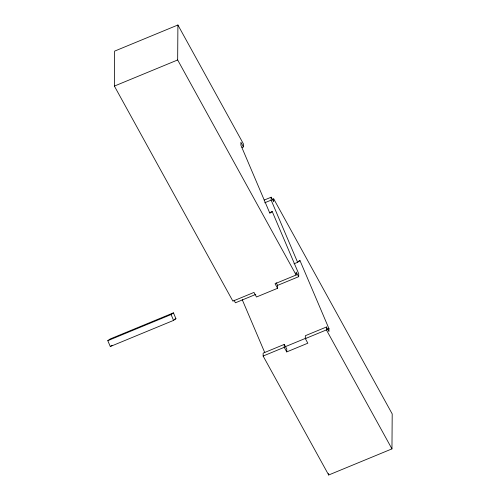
<?xml version="1.0" encoding="UTF-8"?>
<svg xmlns="http://www.w3.org/2000/svg" width="500" height="500" viewBox="0 0 500 500"><rect width="100%" height="100%" fill="white"/><g stroke="black" fill="none" stroke-linecap="round" stroke-linejoin="round"><path stroke-width="0.75" d="M276.163 282.762L277.606 285.381L277.581 288.294L256.494 297L253.969 292.425L232.881 301.131L114.388 86.081L114.631 51.119L177.906 25L243.456 143.963L243.438 146.875L242.031 147.456M277.581 288.294L275.062 283.719L296.156 275.012L177.662 59.962L177.906 25M272.3 199.45L273.706 198.869L392.2 413.919L391.956 448.881L328.681 475L263.131 356.037L263.15 353.125L284.244 344.419L286.769 348.994L286.744 351.906L307.838 343.2L305.319 338.625L305.338 335.712L326.431 327.006L328.95 331.581L328.969 328.669L300 260.619L298.562 261.212M294.031 263.8L297.625 262.319L271.15 200.125L271.169 197.206L264.137 200.113M273.706 198.869L273.688 201.781L271.169 197.206M286.744 351.906L284.225 347.331L284.244 344.419M296.156 275.012L296.175 272.1L298.694 276.675L277.606 285.381M298.694 276.675L298.719 273.762L272.238 211.569L269.363 212.756M391.956 448.881L326.406 329.919L326.431 327.006M328.681 475L328.694 473.444M272.238 211.569L269.862 213.263L240.894 145.219L240.912 142.3L243.438 146.875M107.8 340.669L110.175 338.969L173.45 312.856L175.938 318.706L173.569 320.4L110.294 346.519L107.8 340.669L171.075 314.55L173.45 312.856M110.294 346.519L112.069 345.25M297.625 262.319L300 260.619M114.388 86.081L177.662 59.962M264.675 202.794L271.15 200.125M174.5 319.3L175.938 318.706M255.812 294.375L235.419 302.794L233.981 300.175M285.106 346.769L305.963 338.162M327.531 329.263L328.969 328.669M263.131 356.037L284.225 347.331M305.319 338.625L326.406 329.919M242.213 299.631L264.781 352.638M171.075 314.55L173.569 320.4"/></g></svg>
